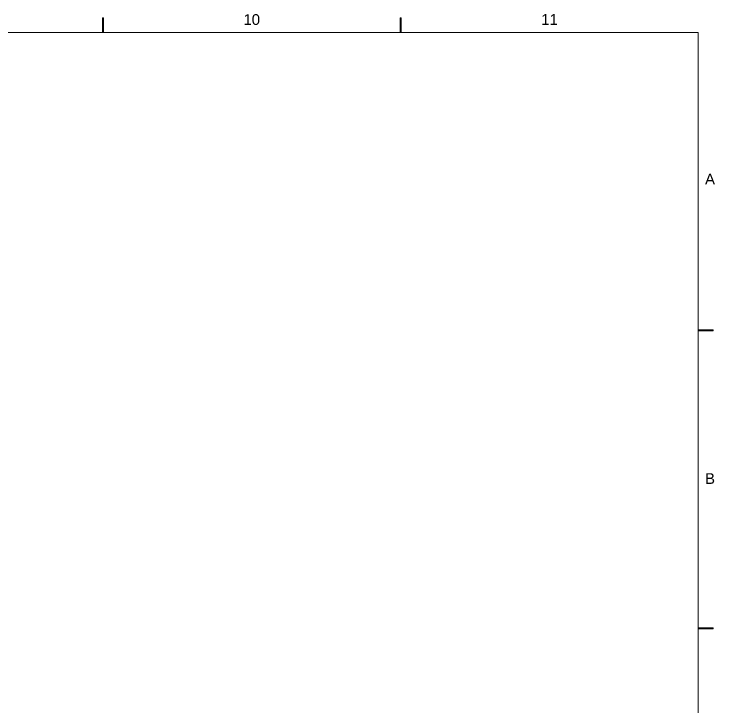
# Model space of a CAD drawing. Header units: centimetres. Extents: x -2268 to 4168, y -1681 to 1458.
# Drawn here: x 275.1 to 333.9, y 39.4 to 97.6 of the extents above; entities that cross this region are included whole.
import ezdxf

# ---------------------------------------------------------------- set-up
doc = ezdxf.new("R2010")
doc.units = ezdxf.units.CM
for name, color, linetype, lineweight in [('PDF _Geometria_Num_Penna__7', 7, 'Continuous', 18), ('PDF _Riempimenti solidi_Num_Penna__7', 7, 'Continuous', 18), ('PDF _Testo_Num_Penna__7', 7, 'Continuous', 18)]:
    doc.layers.add(name, color=color, linetype=linetype, lineweight=lineweight)
doc.styles.add('GENERATED_STYLE_1', font='Arial.ttf')

msp = doc.modelspace()

# ---------------------------------------------------------------- hatches: boundary and pattern name
at = {"layer": 'PDF _Riempimenti solidi_Num_Penna__7', "linetype": 'Continuous', "lineweight": 18}
for points in [[(282.4768, 97.2569), (282.5667, 96.0027), (282.5667, 97.2569)], [(282.4768, 96.0027), (282.5667, 96.0027), (282.4768, 97.2569)], [(307.4758, 97.2569), (307.5656, 96.0027), (307.5656, 97.2569)], [(307.4758, 96.0027), (307.5656, 96.0027), (307.4758, 97.2569)], [(332.5223, 71.0461), (332.5223, 70.9561), (333.7712, 71.0461)], [(332.5223, 70.9561), (333.7712, 70.9561), (333.7712, 71.0461)], [(332.5223, 46.047), (332.5223, 45.9572), (333.7712, 46.047)], [(332.5223, 45.9572), (333.7712, 45.9572), (333.7712, 46.047)]]:
    msp.add_hatch(color=7, dxfattribs=at).paths.add_polyline_path(points)

# ---------------------------------------------------------------- linework, layer by layer
at = {"layer": 'PDF _Geometria_Num_Penna__7', "color": 7, "linetype": 'Continuous', "lineweight": 18, "flags": 128}
for points in [[(282.5667, 97.2569), (282.4768, 97.2569), (282.5667, 96.0027)], [(282.4768, 97.2569), (282.5667, 96.0027), (282.4768, 96.0027)], [(307.5657, 97.2569), (307.4757, 97.2569), (307.5657, 96.0027)], [(307.4757, 97.2569), (307.5657, 96.0027), (307.4757, 96.0027)], [(54.5172, -104.4071), (332.5223, -104.4071), (332.5223, 96.0028), (54.5172, 96.0028)], [(333.7712, 70.9561), (333.7712, 71.0461), (332.5223, 70.9561)], [(333.7712, 71.0461), (332.5223, 70.9561), (332.5223, 71.0461)], [(333.7712, 45.9571), (333.7712, 46.0471), (332.5223, 45.9571)], [(333.7712, 46.0471), (332.5223, 45.9571), (332.5223, 46.0471)]]:
    msp.add_lwpolyline(points, close=True, dxfattribs=at)

# ---------------------------------------------------------------- texts
at = {"layer": 'PDF _Testo_Num_Penna__7', "color": 7, "linetype": 'Continuous', "lineweight": 18, "char_height": 0.90004, "attachment_point": 7, "style": 'GENERATED_STYLE_1'}
for s, insert in [('\\A1;10', (294.3219, 96.6394)), ('\\A1;11', (319.3257, 96.6551)), ('\\A1;A', (333.095, 83.2642)), ('\\A1;B', (333.095, 58.117))]:
    msp.add_mtext(s, dxfattribs=dict(at, insert=insert))

doc.saveas('drawing.dxf')
